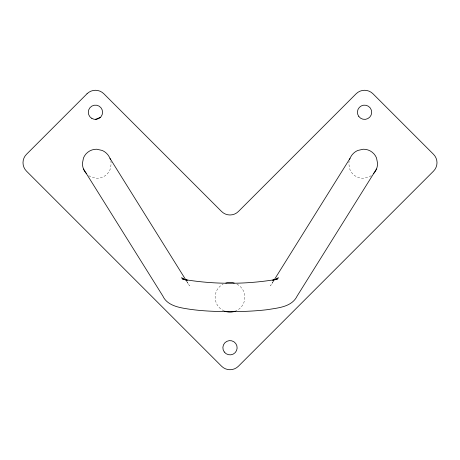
<?xml version="1.0" encoding="UTF-8"?>
<svg xmlns="http://www.w3.org/2000/svg" width="460" height="460" viewBox="0 0 460 460"><rect width="100%" height="100%" fill="white"/><g stroke="black" fill="none" stroke-linecap="round" stroke-linejoin="round"><path stroke-width="0.34" stroke-dasharray="2.3 1.72" d="M273.217 281.451L270.578 285.683L273.631 280.928M186.369 280.928L189.422 285.683L186.766 281.422M236.946 284.13A14.864 14.864 0 0 1 235.905 310.92M224.095 310.92A14.864 14.864 0 0 1 223.054 284.13M88.757 175.622A14.91 14.91 0 0 0 91.235 177.031L96.778 178.273A13.995 13.995 0 0 0 110.072 169.556L111.147 164.065A14.91 14.91 0 0 0 110.871 161.23M371.243 175.622A14.91 14.91 0 0 1 368.765 177.031L363.222 178.273A13.995 13.995 0 0 1 349.928 169.556L348.853 164.065A14.91 14.91 0 0 1 349.128 161.23"/><path stroke-width="0.69" d="M349.939 158.499L274.35 279.64M376.498 169.01L297.16 296.01C291.755 307.142 278.012 307.849 267.306 309.683C254.932 311.15 242.46 311.621 230 311.673C215.222 311.552 200.37 311.092 185.771 308.62C177.117 307.199 166.848 304.813 162.84 296.01L83.501 169.01M276 279.364L278.369 277.8L276.224 279.059L272.711 280.238L277.311 279.249C246.169 284.613 213.831 284.613 182.689 279.249L187.289 280.238L183.776 279.059L181.631 277.8L184 279.364M95.444 119.399L100.487 117.311M110.061 158.499L186.007 280.203M235.353 311.15A14.864 14.864 0 0 1 224.647 311.15M225.791 283.021A14.864 14.864 0 0 1 234.209 283.021M86.589 173.765A14.91 14.91 0 0 1 82.409 163.438L83.484 157.947A13.995 13.995 0 0 1 96.778 149.23L102.321 150.477A14.91 14.91 0 0 1 110.526 159.833M373.411 173.765A14.91 14.91 0 0 0 377.591 163.438L376.516 157.947A13.995 13.995 0 0 0 363.222 149.23L357.679 150.477A14.91 14.91 0 0 0 349.473 159.833M87.032 93.759L26.485 154.313A11.891 11.891 0 0 0 26.485 171.131L221.588 366.24A11.891 11.891 0 0 0 238.412 366.24L433.515 171.131A11.891 11.891 0 0 0 433.515 154.313L372.968 93.759A11.891 11.891 0 0 0 356.149 93.759L238.412 211.496A11.891 11.891 0 0 1 221.588 211.496L103.851 93.759A11.891 11.891 0 0 0 87.032 93.759M91.873 118.444A7.136 7.136 0 0 0 102.58 112.263A7.136 7.136 0 0 0 91.873 106.082A7.136 7.136 0 0 0 91.873 118.444M224.273 351.992A7.136 7.136 0 0 0 236.549 350.572A7.136 7.136 0 0 0 229.178 340.647A7.136 7.136 0 0 0 224.273 351.992M358.829 116.518A7.136 7.136 0 0 0 371.105 115.098A7.136 7.136 0 0 0 363.739 105.173A7.136 7.136 0 0 0 358.829 116.518"/></g></svg>
